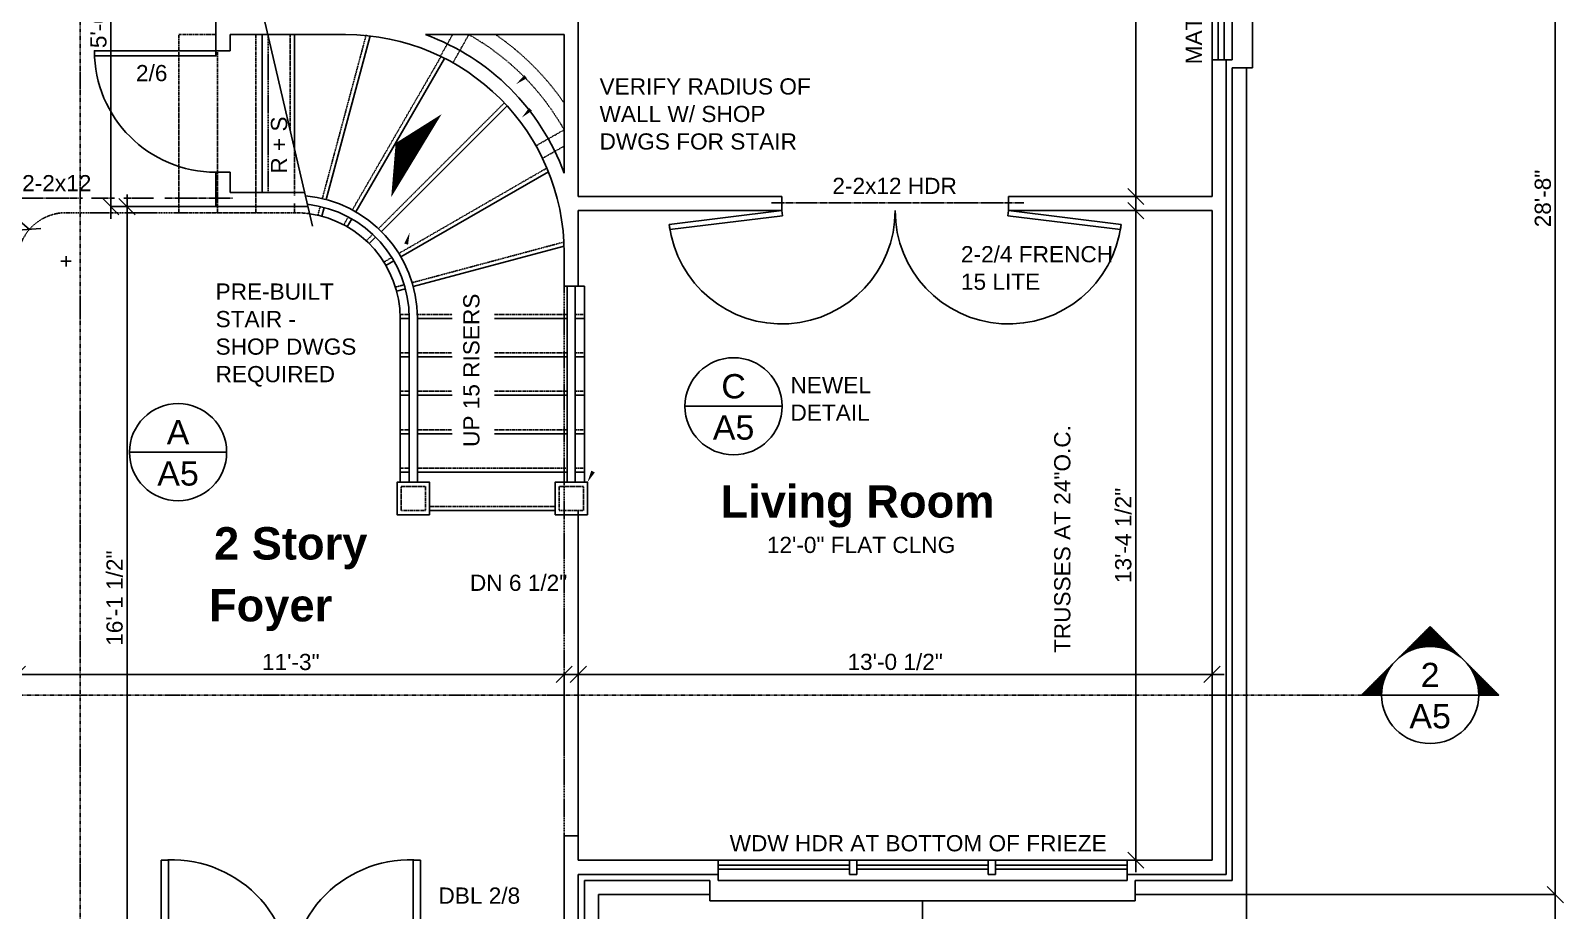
# Model space of a CAD drawing. Header units: inches. Extents: x 8 to 1535, y 73 to 1076.
# Drawn here: x 1156.4 to 1534.9, y 428.7 to 646.1 of the extents above; entities that cross this region are included whole.
import ezdxf
from ezdxf.enums import TextEntityAlignment as Align

# ---------------------------------------------------------------- set-up
doc = ezdxf.new("R2010")
doc.units = ezdxf.units.IN
doc.header["$MEASUREMENT"] = 0
for name, pattern in [('BEAM', [1.2, 0.6, -0.1, 0.15, -0.1, 0.15, -0.1]), ('CABLIN', [0.35, 0.25, -0.1]), ('HDR', [0.36, 0.1, -0.075, 0.11, -0.075]), ('THREEDOT', [1.75, 1, -0.15, 0.05, -0.15, 0.05, -0.15, 0.05, -0.15]), ('TINYDASH', [0.06, 0.03, -0.03])]:
    doc.linetypes.add(name, pattern=pattern)
for name, color, linetype in [('AR BRICK WALL', 2, 'Continuous'), ('AR D CABINET', 3, 'CABLIN'), ('AR DOOR', 2, 'Continuous'), ('AR GLAZING', 2, 'Continuous'), ('AR HEADER', 3, 'HDR'), ('AR S CABINET', 6, 'Continuous'), ('AR STAIR', 3, 'Continuous'), ('AR WALL', 7, 'Continuous'), ('BEAM', 7, 'BEAM'), ('BRIEF NOTE', 4, 'Continuous'), ('DIMENSIONS', 2, 'Continuous'), ('GENERAL NOTE', 4, 'Continuous'), ('MEDIUM', 6, 'Continuous'), ('TITLES', 7, 'Continuous')]:
    doc.layers.add(name, color=color, linetype=linetype)
doc.styles.add('BRMNAMES', font='swisseb.ttf', dxfattribs={"oblique": 15, "height": 10})
doc.styles.add('DIMTXT', font='ARIAL.TTF', dxfattribs={"height": 4})
doc.styles.add('NOTES', font='ARIAL.TTF', dxfattribs={"height": 4})
doc.styles.add('RMNAMES', font='ARIAL.TTF', dxfattribs={"height": 9})
doc.dimstyles.new('Arch', dxfattribs={"dimtxt": 0.1875, "dimasz": 4, "dimexe": 0.179993, "dimexo": 0.0625, "dimgap": 1, "dimtad": 1, "dimtoh": 1, "dimdec": 4, "dimzin": 0, "dimdsep": 46, "dimlunit": 4, "dimtxsty": 'DIMTXT', "dimblk1": 'OBLIQUE', "dimblk2": 'OBLIQUE', "dimsah": 1, "dimcen": 0.089996, "dimdle": 3, "dimadec": 0, "dimazin": 0, "dimtfac": 1, "dimtdec": 4, "dimtofl": 0, "dimtmove": 0, "dimatfit": 3, "dimldrblk": 'OBLIQUE', "dimfxl": 0, "dimfrac": 2, "dimtolj": 1, "dimtzin": 0, "dimarcsym": 0})

# ---------------------------------------------------------------- blocks, each defined once
blk = doc.blocks.new('DETCO 4')
at = {"layer": 'TITLES'}
blk.add_line((12, 0), (-12, 0), dxfattribs=at)
at = {"layer": 'TITLES', "color": 6, "style": 'RMNAMES'}
for tag, p in [('LTR', (0, 1.95)), ('SHT', (0, -8.25))]:
    blk.add_attdef(tag, text='', height=6, dxfattribs=at).set_placement(p, align=Align.CENTER)
blk = doc.blocks.new('_OBLIQUE')
at = {"color": 0, "linetype": 'ByBlock'}
blk.add_line((-0.5, -0.5), (0.5, 0.5), dxfattribs=at)
blk = doc.blocks.new('*D68')
at = {"layer": 'Defpoints', "color": 0}
for p in [(1456.61, 432.61), (1296.61, 368.61), (1456.61, 87.66)]:
    blk.add_point(p, dxfattribs=at)
at = {"layer": 'DIMENSIONS', "color": 0, "lineweight": -2}
for p, q in [((1456.61, 432.55), (1456.61, 87.48)), ((1296.61, 368.55), (1296.61, 87.48)), ((1293.61, 87.66), (1459.61, 87.66))]:
    blk.add_line(p, q, dxfattribs=at)
at = {"layer": 'DIMENSIONS', "color": 0, "lineweight": -2, "xscale": 4, "yscale": 4, "zscale": 4, "rotation": 180}
blk.add_blockref('_OBLIQUE', (1296.61, 87.66), dxfattribs=at)
at = {"layer": 'DIMENSIONS', "color": 0, "lineweight": -2, "xscale": 4, "yscale": 4, "zscale": 4}
blk.add_blockref('_OBLIQUE', (1456.61, 87.66), dxfattribs=at)
at = {"layer": 'DIMENSIONS', "color": 0, "insert": (1376.61, 90.7), "char_height": 4, "attachment_point": 5, "style": 'DIMTXT'}
blk.add_mtext('\\A1;13\'-4"', dxfattribs=at)
blk = doc.blocks.new('*D72')
at = {"layer": 'Defpoints', "color": 0}
for p in [(1456.61, 432.61), (1532.87, 432.61), (1296.61, 368.61)]:
    blk.add_point(p, dxfattribs=at)
at = {"layer": 'DIMENSIONS', "color": 0, "lineweight": -2}
for p, q in [((1532.87, 365.61), (1532.87, 435.61)), ((1456.68, 432.61), (1533.05, 432.61)), ((1296.68, 368.61), (1533.05, 368.61))]:
    blk.add_line(p, q, dxfattribs=at)
at = {"layer": 'DIMENSIONS', "color": 0, "lineweight": -2, "xscale": 4, "yscale": 4, "zscale": 4}
for p, rotation in [((1532.87, 432.61), 90), ((1532.87, 368.61), 270)]:
    blk.add_blockref('_OBLIQUE', p, dxfattribs=dict(at, rotation=rotation))
at = {"layer": 'DIMENSIONS', "color": 0, "insert": (1529.83, 400.61), "char_height": 4, "attachment_point": 5, "rotation": 90, "style": 'DIMTXT'}
blk.add_mtext('\\A1;5\'-4"', dxfattribs=at)
blk = doc.blocks.new('*D74')
at = {"layer": 'Defpoints', "color": 0}
for p in [(1288.11, 487.02), (1153.11, 467.11), (1288.11, 467.11)]:
    blk.add_point(p, dxfattribs=at)
at = {"layer": 'DIMENSIONS', "color": 0, "lineweight": -2}
for p, q in [((1150.11, 487.02), (1291.11, 487.02)), ((1153.11, 467.17), (1153.11, 487.2)), ((1288.11, 467.17), (1288.11, 487.2))]:
    blk.add_line(p, q, dxfattribs=at)
at = {"layer": 'DIMENSIONS', "color": 0, "lineweight": -2, "xscale": 4, "yscale": 4, "zscale": 4, "rotation": 180}
blk.add_blockref('_OBLIQUE', (1153.11, 487.02), dxfattribs=at)
at = {"layer": 'DIMENSIONS', "color": 0, "lineweight": -2, "xscale": 4, "yscale": 4, "zscale": 4}
blk.add_blockref('_OBLIQUE', (1288.11, 487.02), dxfattribs=at)
at = {"layer": 'DIMENSIONS', "color": 0, "insert": (1220.61, 490.06), "char_height": 4, "attachment_point": 5, "style": 'DIMTXT'}
blk.add_mtext('\\A1;11\'-3"', dxfattribs=at)
blk = doc.blocks.new('*D75')
at = {"layer": 'Defpoints', "color": 0}
for p in [(1291.61, 487.02), (1288.11, 467.11), (1291.61, 447.11)]:
    blk.add_point(p, dxfattribs=at)
at = {"layer": 'DIMENSIONS', "color": 0, "lineweight": -2}
for p, q in [((1285.11, 487.02), (1294.61, 487.02)), ((1288.11, 467.17), (1288.11, 487.2)), ((1291.61, 447.17), (1291.61, 487.2))]:
    blk.add_line(p, q, dxfattribs=at)
at = {"layer": 'DIMENSIONS', "color": 0, "lineweight": -2, "xscale": 4, "yscale": 4, "zscale": 4, "rotation": 180}
blk.add_blockref('_OBLIQUE', (1288.11, 487.02), dxfattribs=at)
at = {"layer": 'DIMENSIONS', "color": 0, "lineweight": -2, "xscale": 4, "yscale": 4, "zscale": 4}
blk.add_blockref('_OBLIQUE', (1291.61, 487.02), dxfattribs=at)
blk = doc.blocks.new('*D76')
at = {"layer": 'Defpoints', "color": 0}
for p in [(1448.11, 487.02), (1291.61, 447.11), (1448.11, 447.11)]:
    blk.add_point(p, dxfattribs=at)
at = {"layer": 'DIMENSIONS', "color": 0, "lineweight": -2}
for p, q in [((1288.61, 487.02), (1451.11, 487.02)), ((1291.61, 447.17), (1291.61, 487.2)), ((1448.11, 447.17), (1448.11, 487.2))]:
    blk.add_line(p, q, dxfattribs=at)
at = {"layer": 'DIMENSIONS', "color": 0, "lineweight": -2, "xscale": 4, "yscale": 4, "zscale": 4, "rotation": 180}
blk.add_blockref('_OBLIQUE', (1291.61, 487.02), dxfattribs=at)
at = {"layer": 'DIMENSIONS', "color": 0, "lineweight": -2, "xscale": 4, "yscale": 4, "zscale": 4}
blk.add_blockref('_OBLIQUE', (1448.11, 487.02), dxfattribs=at)
at = {"layer": 'DIMENSIONS', "color": 0, "insert": (1369.86, 490.09), "char_height": 4, "attachment_point": 5, "style": 'DIMTXT'}
blk.add_mtext('\\A1;13\'-0 1/2"', dxfattribs=at)
blk = doc.blocks.new('*X19')
at = {"color": 0}
for p, q in [((221.97, 79.6), (223.84, 79.6)), ((222.17, 79.8), (223.84, 79.8)), ((222.37, 80), (223.84, 80)), ((222.57, 80.2), (223.84, 80.2)), ((222.77, 80.4), (223.84, 80.4)), ((222.97, 80.6), (223.84, 80.6)), ((223.17, 80.8), (223.84, 80.8)), ((223.37, 81), (223.84, 81)), ((223.57, 81.2), (223.84, 81.2)), ((223.77, 81.4), (223.84, 81.4)), ((218.17, 75.8), (219.81, 75.8)), ((218.37, 76), (220.42, 76)), ((218.57, 76.2), (221.18, 76.2)), ((218.77, 76.4), (222.3, 76.4)), ((218.97, 76.6), (223.84, 76.6)), ((219.17, 76.8), (223.84, 76.8)), ((219.37, 77), (223.84, 77)), ((219.57, 77.2), (223.84, 77.2)), ((219.77, 77.4), (223.84, 77.4)), ((219.97, 77.6), (223.84, 77.6)), ((220.17, 77.8), (223.84, 77.8)), ((220.37, 78), (223.84, 78)), ((220.57, 78.2), (223.84, 78.2)), ((220.77, 78.4), (223.84, 78.4)), ((220.97, 78.6), (223.84, 78.6)), ((221.17, 78.8), (223.84, 78.8)), ((221.37, 79), (223.84, 79)), ((221.57, 79.2), (223.84, 79.2)), ((221.77, 79.4), (223.84, 79.4)), ((214.37, 72), (214.48, 72)), ((214.57, 72.2), (214.64, 72.2)), ((214.77, 72.4), (214.81, 72.4)), ((214.97, 72.6), (214.99, 72.6)), ((215.17, 72.8), (215.18, 72.8)), ((215.57, 73.2), (215.58, 73.2)), ((215.77, 73.4), (215.79, 73.4)), ((215.97, 73.6), (216.02, 73.6)), ((216.17, 73.8), (216.26, 73.8)), ((216.37, 74), (216.51, 74)), ((216.57, 74.2), (216.78, 74.2)), ((216.77, 74.4), (217.06, 74.4)), ((216.97, 74.6), (217.36, 74.6)), ((217.17, 74.8), (217.69, 74.8)), ((217.37, 75), (218.04, 75)), ((217.57, 75.2), (218.41, 75.2)), ((217.77, 75.4), (218.83, 75.4)), ((217.97, 75.6), (219.29, 75.6)), ((210.57, 68.2), (212.43, 68.2)), ((210.77, 68.4), (212.49, 68.4)), ((210.97, 68.6), (212.57, 68.6)), ((211.17, 68.8), (212.64, 68.8)), ((211.37, 69), (212.72, 69)), ((211.57, 69.2), (212.8, 69.2)), ((211.77, 69.4), (212.89, 69.4)), ((211.97, 69.6), (212.98, 69.6)), ((212.17, 69.8), (213.08, 69.8)), ((212.37, 70), (213.18, 70)), ((212.57, 70.2), (213.28, 70.2)), ((212.77, 70.4), (213.39, 70.4)), ((212.97, 70.6), (213.51, 70.6)), ((213.17, 70.8), (213.63, 70.8)), ((213.37, 71), (213.76, 71)), ((213.57, 71.2), (213.89, 71.2)), ((213.77, 71.4), (214.03, 71.4)), ((213.97, 71.6), (214.17, 71.6)), ((214.17, 71.8), (214.32, 71.8)), ((206.97, 64.6), (211.84, 64.6)), ((206.97, 64.4), (211.84, 64.4)), ((207.17, 64.8), (211.85, 64.8)), ((207.37, 65), (211.85, 65)), ((207.57, 65.2), (211.86, 65.2)), ((207.77, 65.4), (211.88, 65.4)), ((207.97, 65.6), (211.89, 65.6)), ((208.17, 65.8), (211.91, 65.8)), ((208.37, 66), (211.94, 66)), ((208.57, 66.2), (211.96, 66.2)), ((208.77, 66.4), (211.99, 66.4)), ((208.97, 66.6), (212.03, 66.6)), ((209.17, 66.8), (212.07, 66.8)), ((209.37, 67), (212.11, 67)), ((209.57, 67.2), (212.15, 67.2)), ((209.77, 67.4), (212.2, 67.4)), ((209.97, 67.6), (212.25, 67.6)), ((210.17, 67.8), (212.31, 67.8)), ((210.37, 68), (212.36, 68)), ((207.17, 64.2), (211.85, 64.2)), ((207.37, 64), (211.85, 64)), ((207.57, 63.8), (211.86, 63.8)), ((207.77, 63.6), (211.88, 63.6)), ((207.97, 63.4), (211.89, 63.4)), ((208.17, 63.2), (211.91, 63.2)), ((208.37, 63), (211.94, 63)), ((208.57, 62.8), (211.96, 62.8)), ((208.77, 62.6), (211.99, 62.6)), ((208.97, 62.4), (212.03, 62.4)), ((209.17, 62.2), (212.07, 62.2)), ((209.37, 62), (212.11, 62)), ((209.57, 61.8), (212.15, 61.8)), ((209.77, 61.6), (212.2, 61.6)), ((209.97, 61.4), (212.25, 61.4)), ((210.17, 61.2), (212.31, 61.2)), ((210.37, 61), (212.36, 61)), ((210.57, 60.8), (212.43, 60.8)), ((210.77, 60.6), (212.49, 60.6)), ((210.97, 60.4), (212.56, 60.4)), ((211.17, 60.2), (212.64, 60.2)), ((211.37, 60), (212.72, 60)), ((211.57, 59.8), (212.8, 59.8)), ((211.77, 59.6), (212.89, 59.6)), ((211.97, 59.4), (212.98, 59.4)), ((212.17, 59.2), (213.08, 59.2)), ((212.37, 59), (213.18, 59)), ((212.57, 58.8), (213.28, 58.8)), ((212.77, 58.6), (213.39, 58.6)), ((212.97, 58.4), (213.51, 58.4)), ((213.17, 58.2), (213.63, 58.2)), ((213.37, 58), (213.76, 58)), ((213.57, 57.8), (213.89, 57.8)), ((213.77, 57.6), (214.02, 57.6)), ((213.97, 57.4), (214.17, 57.4)), ((214.17, 57.2), (214.32, 57.2)), ((214.37, 57), (214.47, 57)), ((214.57, 56.8), (214.64, 56.8)), ((214.77, 56.6), (214.81, 56.6)), ((214.97, 56.4), (214.99, 56.4)), ((215.17, 56.2), (215.18, 56.2)), ((215.57, 55.8), (215.58, 55.8)), ((215.77, 55.6), (215.79, 55.6)), ((215.97, 55.4), (216.02, 55.4)), ((216.17, 55.2), (216.26, 55.2)), ((216.37, 55), (216.51, 55)), ((216.57, 54.8), (216.78, 54.8)), ((216.77, 54.6), (217.06, 54.6)), ((216.97, 54.4), (217.36, 54.4)), ((217.17, 54.2), (217.68, 54.2)), ((217.37, 54), (218.03, 54)), ((217.57, 53.8), (218.41, 53.8)), ((217.77, 53.6), (218.82, 53.6)), ((217.97, 53.4), (219.28, 53.4)), ((218.17, 53.2), (219.8, 53.2)), ((218.37, 53), (220.41, 53)), ((218.57, 52.8), (221.17, 52.8)), ((218.77, 52.6), (222.29, 52.6)), ((218.97, 52.4), (223.84, 52.4)), ((219.17, 52.2), (223.84, 52.2)), ((219.37, 52), (223.84, 52)), ((219.57, 51.8), (223.84, 51.8)), ((219.77, 51.6), (223.84, 51.6)), ((219.97, 51.4), (223.84, 51.4)), ((220.17, 51.2), (223.84, 51.2)), ((220.37, 51), (223.84, 51)), ((220.57, 50.8), (223.84, 50.8)), ((220.77, 50.6), (223.84, 50.6)), ((220.97, 50.4), (223.84, 50.4)), ((221.17, 50.2), (223.84, 50.2)), ((221.37, 50), (223.84, 50)), ((221.57, 49.8), (223.84, 49.8)), ((221.77, 49.6), (223.84, 49.6)), ((221.97, 49.4), (223.84, 49.4)), ((222.17, 49.2), (223.84, 49.2)), ((222.37, 49), (223.84, 49)), ((222.57, 48.8), (223.84, 48.8)), ((222.77, 48.6), (223.84, 48.6)), ((222.97, 48.4), (223.84, 48.4)), ((223.17, 48.2), (223.84, 48.2)), ((223.37, 48), (223.84, 48)), ((223.57, 47.8), (223.84, 47.8)), ((223.77, 47.6), (223.84, 47.6))]:
    blk.add_line(p, q, dxfattribs=at)
blk = doc.blocks.new('DETCO 2')
at = {"layer": 'GENERAL NOTE', "color": 7}
for p, q in [((-12, 16.97), (-28.97, 0)), ((-12, 16.97), (4.97, 0)), ((-24, 0), (-28.97, 0)), ((0, 0), (4.97, 0))]:
    blk.add_line(p, q, dxfattribs=at)
blk.add_circle((-12, 0), 12, dxfattribs=at)
at = {"layer": 'GENERAL NOTE', "color": 3, "rotation": 270}
blk.add_blockref('*X19', (-76.5, 223.84), dxfattribs=at)
blk = doc.blocks.new('*D83')
at = {"layer": 'Defpoints', "color": 0}
for p in [(1296.61, 432.61), (1376.61, 431.11), (1376.61, 400.34)]:
    blk.add_point(p, dxfattribs=at)
at = {"layer": 'DIMENSIONS', "color": 0, "lineweight": -2}
for p, q in [((1296.61, 432.55), (1296.61, 400.16)), ((1376.61, 431.05), (1376.61, 400.16)), ((1293.61, 400.34), (1379.61, 400.34))]:
    blk.add_line(p, q, dxfattribs=at)
at = {"layer": 'DIMENSIONS', "color": 0, "lineweight": -2, "xscale": 4, "yscale": 4, "zscale": 4, "rotation": 180}
blk.add_blockref('_OBLIQUE', (1296.61, 400.34), dxfattribs=at)
at = {"layer": 'DIMENSIONS', "color": 0, "lineweight": -2, "xscale": 4, "yscale": 4, "zscale": 4}
blk.add_blockref('_OBLIQUE', (1376.61, 400.34), dxfattribs=at)
at = {"layer": 'DIMENSIONS', "color": 0, "insert": (1336.61, 403.39), "char_height": 4, "attachment_point": 5, "style": 'DIMTXT'}
blk.add_mtext('\\A1;6\'-8"', dxfattribs=at)
blk = doc.blocks.new('*D87')
at = {"layer": 'Defpoints', "color": 0}
for p in [(1456.61, 432.61), (720.61, 176.61), (1456.61, 75.28)]:
    blk.add_point(p, dxfattribs=at)
at = {"layer": 'DIMENSIONS', "color": 0, "lineweight": -2}
for p, q in [((1456.61, 432.55), (1456.61, 75.1)), ((720.61, 176.55), (720.61, 75.1)), ((717.61, 75.28), (1459.61, 75.28))]:
    blk.add_line(p, q, dxfattribs=at)
at = {"layer": 'DIMENSIONS', "color": 0, "lineweight": -2, "xscale": 4, "yscale": 4, "zscale": 4, "rotation": 180}
blk.add_blockref('_OBLIQUE', (720.61, 75.28), dxfattribs=at)
at = {"layer": 'DIMENSIONS', "color": 0, "lineweight": -2, "xscale": 4, "yscale": 4, "zscale": 4}
blk.add_blockref('_OBLIQUE', (1456.61, 75.28), dxfattribs=at)
at = {"layer": 'DIMENSIONS', "color": 0, "insert": (1088.61, 78.32), "char_height": 4, "attachment_point": 5, "style": 'DIMTXT'}
blk.add_mtext('\\A1;61\'-4"', dxfattribs=at)
blk = doc.blocks.new('WIND0W 02')
for p, q in [((-1, 5), (1, 5)), ((-1, 0), (-1, 5)), ((1, 0), (1, 5)), ((-0.013, 3.75), (0.013, 3.75)), ((-0.013, 3.75), (-0.013, 0.75)), ((0.013, 3.75), (0.013, 0.75)), ((-1, 3), (-0.013, 3)), ((0.013, 3), (1, 3)), ((-1, 1.5), (-0.013, 1.5)), ((0.013, 1.5), (1, 1.5)), ((-0.013, 0.75), (0.013, 0.75)), ((-1, 0), (1, 0))]:
    blk.add_line(p, q)
blk = doc.blocks.new('*D126')
at = {"layer": 'Defpoints', "color": 0}
for p in [(1456.61, 776.61), (1532.87, 776.61), (1456.61, 432.61)]:
    blk.add_point(p, dxfattribs=at)
at = {"layer": 'DIMENSIONS', "color": 0, "lineweight": -2}
for p, q in [((1456.68, 776.61), (1533.05, 776.61)), ((1532.87, 429.61), (1532.87, 779.61)), ((1456.68, 432.61), (1533.05, 432.61))]:
    blk.add_line(p, q, dxfattribs=at)
at = {"layer": 'DIMENSIONS', "color": 0, "lineweight": -2, "xscale": 4, "yscale": 4, "zscale": 4}
for p, rotation in [((1532.87, 776.61), 90), ((1532.87, 432.61), 270)]:
    blk.add_blockref('_OBLIQUE', p, dxfattribs=dict(at, rotation=rotation))
at = {"layer": 'DIMENSIONS', "color": 0, "insert": (1529.82, 604.61), "char_height": 4, "attachment_point": 5, "rotation": 90, "style": 'DIMTXT'}
blk.add_mtext('\\A1;28\'-8"', dxfattribs=at)
blk = doc.blocks.new('*D131')
at = {"layer": 'Defpoints', "color": 0}
for p in [(1429.28, 601.61), (1434.27, 601.61), (1427.94, 441.11)]:
    blk.add_point(p, dxfattribs=at)
at = {"layer": 'DIMENSIONS', "color": 0, "lineweight": -2}
for p, q in [((1429.28, 438.11), (1429.28, 604.61)), ((1434.21, 601.61), (1429.1, 601.61)), ((1428, 441.11), (1429.46, 441.11))]:
    blk.add_line(p, q, dxfattribs=at)
at = {"layer": 'DIMENSIONS', "color": 0, "lineweight": -2, "xscale": 4, "yscale": 4, "zscale": 4}
for p, rotation in [((1429.28, 601.61), 90), ((1429.28, 441.11), 270)]:
    blk.add_blockref('_OBLIQUE', p, dxfattribs=dict(at, rotation=rotation))
at = {"layer": 'DIMENSIONS', "color": 0, "insert": (1426.21, 521.36), "char_height": 4, "attachment_point": 5, "rotation": 90, "style": 'DIMTXT'}
blk.add_mtext('\\A1;13\'-4 1/2"', dxfattribs=at)
blk = doc.blocks.new('*D132')
at = {"layer": 'Defpoints', "color": 0}
for p in [(1429.28, 605.11), (1434.27, 605.11), (1434.27, 601.61)]:
    blk.add_point(p, dxfattribs=at)
at = {"layer": 'DIMENSIONS', "color": 0, "lineweight": -2}
for p, q in [((1429.28, 598.61), (1429.28, 608.11)), ((1434.21, 605.11), (1429.1, 605.11)), ((1434.21, 601.61), (1429.1, 601.61))]:
    blk.add_line(p, q, dxfattribs=at)
at = {"layer": 'DIMENSIONS', "color": 0, "lineweight": -2, "xscale": 4, "yscale": 4, "zscale": 4}
for p, rotation in [((1429.28, 605.11), 90), ((1429.28, 601.61), 270)]:
    blk.add_blockref('_OBLIQUE', p, dxfattribs=dict(at, rotation=rotation))
blk = doc.blocks.new('*D133')
at = {"layer": 'Defpoints', "color": 0}
for p in [(1429.28, 768.11), (1434.27, 768.11), (1434.27, 605.11)]:
    blk.add_point(p, dxfattribs=at)
at = {"layer": 'DIMENSIONS', "color": 0, "lineweight": -2}
for p, q in [((1429.28, 602.11), (1429.28, 771.11)), ((1434.21, 768.11), (1429.1, 768.11)), ((1434.21, 605.11), (1429.1, 605.11))]:
    blk.add_line(p, q, dxfattribs=at)
at = {"layer": 'DIMENSIONS', "color": 0, "lineweight": -2, "xscale": 4, "yscale": 4, "zscale": 4}
for p, rotation in [((1429.28, 768.11), 90), ((1429.28, 605.11), 270)]:
    blk.add_blockref('_OBLIQUE', p, dxfattribs=dict(at, rotation=rotation))
at = {"layer": 'DIMENSIONS', "color": 0, "insert": (1426.23, 686.61), "char_height": 4, "attachment_point": 5, "rotation": 90, "style": 'DIMTXT'}
blk.add_mtext('\\A1;13\'-7"', dxfattribs=at)
blk = doc.blocks.new('*D138')
at = {"layer": 'Defpoints', "color": 0}
for p in [(1180.18, 602.61), (1202.11, 602.61), (1168.59, 409.11)]:
    blk.add_point(p, dxfattribs=at)
at = {"layer": 'DIMENSIONS', "color": 0, "lineweight": -2}
for p, q in [((1180.18, 406.11), (1180.18, 605.61)), ((1202.05, 602.61), (1180, 602.61)), ((1168.65, 409.11), (1180.36, 409.11))]:
    blk.add_line(p, q, dxfattribs=at)
at = {"layer": 'DIMENSIONS', "color": 0, "lineweight": -2, "xscale": 4, "yscale": 4, "zscale": 4}
for p, rotation in [((1180.18, 602.61), 90), ((1180.18, 409.11), 270)]:
    blk.add_blockref('_OBLIQUE', p, dxfattribs=dict(at, rotation=rotation))
at = {"layer": 'DIMENSIONS', "color": 0, "insert": (1177.11, 505.86), "char_height": 4, "attachment_point": 5, "rotation": 90, "style": 'DIMTXT'}
blk.add_mtext('\\A1;16\'-1 1/2"', dxfattribs=at)
blk = doc.blocks.new('DETCO 3')
at = {"layer": 'GENERAL NOTE', "color": 7}
blk.add_circle((-12, 0), 12, dxfattribs=at)
blk = doc.blocks.new('*D141')
at = {"layer": 'Defpoints', "color": 0}
for p in [(1156.05, 596.97), (1165.11, 589.11)]:
    blk.add_point(p, dxfattribs=at)
at = {"layer": 'DIMENSIONS', "color": 0, "lineweight": -2}
for p, q in [((1140.54, 602.22), (1150.01, 602.22)), ((1150.01, 602.22), (1156.05, 596.97)), ((1165.02, 589.11), (1165.2, 589.11)), ((1165.11, 589.02), (1165.11, 589.2))]:
    blk.add_line(p, q, dxfattribs=at)
at = {"layer": 'DIMENSIONS', "color": 0, "lineweight": -2, "xscale": 4, "yscale": 4, "zscale": 4, "rotation": 319.0519543284611}
blk.add_blockref('_OBLIQUE', (1156.05, 596.97), dxfattribs=at)
at = {"layer": 'DIMENSIONS', "color": 0, "insert": (1144.77, 605.22), "char_height": 4, "attachment_point": 5, "style": 'DIMTXT'}
blk.add_mtext("\\A1;R1'", dxfattribs=at)
blk = doc.blocks.new('*D158')
at = {"layer": 'Defpoints', "color": 0}
for p in [(1202.11, 728.03), (1153.11, 667.11), (1202.11, 645.11)]:
    blk.add_point(p, dxfattribs=at)
at = {"layer": 'DIMENSIONS', "color": 0, "lineweight": -2}
for p, q in [((1150.11, 728.03), (1205.11, 728.03)), ((1153.11, 667.17), (1153.11, 728.21)), ((1202.11, 645.17), (1202.11, 728.21))]:
    blk.add_line(p, q, dxfattribs=at)
at = {"layer": 'DIMENSIONS', "color": 0, "lineweight": -2, "xscale": 4, "yscale": 4, "zscale": 4, "rotation": 180}
blk.add_blockref('_OBLIQUE', (1153.11, 728.03), dxfattribs=at)
at = {"layer": 'DIMENSIONS', "color": 0, "lineweight": -2, "xscale": 4, "yscale": 4, "zscale": 4}
blk.add_blockref('_OBLIQUE', (1202.11, 728.03), dxfattribs=at)
at = {"layer": 'DIMENSIONS', "color": 0, "insert": (1189.4, 731.04), "char_height": 4, "attachment_point": 5, "style": 'DIMTXT'}
blk.add_mtext('\\A1;4\'-1"', dxfattribs=at)
blk = doc.blocks.new('*D165')
at = {"layer": 'Defpoints', "color": 0}
for p in [(1176.18, 663.11), (1197.11, 663.11), (1202.11, 602.61)]:
    blk.add_point(p, dxfattribs=at)
at = {"layer": 'DIMENSIONS', "color": 0, "lineweight": -2}
for p, q in [((1197.05, 663.11), (1176, 663.11)), ((1176.18, 599.61), (1176.18, 666.11)), ((1202.05, 602.61), (1176, 602.61))]:
    blk.add_line(p, q, dxfattribs=at)
at = {"layer": 'DIMENSIONS', "color": 0, "lineweight": -2, "xscale": 4, "yscale": 4, "zscale": 4}
for p, rotation in [((1176.18, 663.11), 90), ((1176.18, 602.61), 270)]:
    blk.add_blockref('_OBLIQUE', p, dxfattribs=dict(at, rotation=rotation))
at = {"layer": 'DIMENSIONS', "color": 0, "insert": (1173.11, 651.99), "char_height": 4, "attachment_point": 5, "rotation": 90, "style": 'DIMTXT'}
blk.add_mtext('\\A1;5\'-0 1/2"', dxfattribs=at)

msp = doc.modelspace()

# ---------------------------------------------------------------- linework, layer by layer
at = {"layer": 'AR BRICK WALL'}
for p, q in [((1453.11381, 636.86113), (1456.61381, 636.86113)), ((1453.11381, 436.10809), (1453.11381, 636.86113)), ((1456.61381, 432.60809), (1456.61381, 636.86113)), ((1293.11381, 372.10809), (1293.11381, 436.10809)), ((1293.11381, 436.10809), (1324.11381, 436.10809)), ((1324.11381, 436.10809), (1324.11381, 432.60809)), ((1429.11381, 436.10809), (1453.11381, 436.10809)), ((1429.11381, 436.10809), (1429.11381, 432.60809)), ((1296.61381, 368.60809), (1296.61381, 432.60809)), ((1296.61381, 432.60809), (1324.11381, 432.60809)), ((1429.11381, 432.60809), (1456.61381, 432.60809))]:
    msp.add_line(p, q, dxfattribs=at)
at = {"layer": 'AR D CABINET', "linetype": 'HDR'}
msp.add_line((1215.01564, 645.10809), (1215.01564, 606.10809), dxfattribs=at)
at = {"layer": 'AR DOOR'}
for points in [[(1172.11381, 641.10809), (1172.11381, 639.85809), (1202.11381, 639.85809), (1202.11381, 641.10809), (1172.11381, 641.10809, 0.414213562), (1202.11381, 611.10809, 0.414213562)], [(1314.075, 598.1756), (1314.22824, 596.93503), (1342.01705, 600.36751), (1341.86381, 601.60809), (1314.075, 598.1756, 0.940364493), (1369.86381, 601.60809, 0.940364493)], [(1425.65262, 598.1756), (1425.49938, 596.93503), (1397.71057, 600.36751), (1397.86381, 601.60809), (1425.65262, 598.1756, -0.940364493), (1369.86381, 601.60809, -0.940364493)], [(1220.61381, 409.10809, 0.465990258), (1188.61381, 441.10809), (1190.36381, 441.10808), (1190.36381, 409.10808), (1188.61381, 409.10809), (1188.61381, 441.10809)], [(1220.61381, 409.10809, -0.465990258), (1252.61381, 441.10809), (1250.86381, 441.10808), (1250.86381, 409.10808), (1252.61381, 409.10809), (1252.61381, 441.10809)]]:
    msp.add_lwpolyline(points, format="xyb", dxfattribs=at)
at = {"layer": 'AR GLAZING'}
for p, q in [((1458.11381, 700.36113), (1458.11381, 636.86113)), ((1458.11381, 636.86113), (1456.61381, 636.86113)), ((1358.61381, 441.10809), (1326.11381, 441.10809)), ((1358.61381, 439.85809), (1326.11381, 439.85809)), ((1392.86381, 441.10809), (1360.36381, 441.10809)), ((1392.86381, 439.85809), (1360.36381, 439.85809)), ((1427.11381, 441.10809), (1394.61381, 441.10809)), ((1427.11381, 439.85809), (1394.61381, 439.85809)), ((1358.61381, 438.85809), (1326.11381, 438.85809)), ((1326.11381, 436.10809), (1326.11381, 437.60809)), ((1427.11381, 436.10809), (1326.11381, 436.10809)), ((1392.86381, 438.85809), (1360.36381, 438.85809)), ((1427.11381, 438.85809), (1394.61381, 438.85809)), ((1427.11381, 437.60809), (1427.11381, 436.10809)), ((1324.11381, 432.60809), (1324.11381, 431.10809)), ((1429.11381, 431.10809), (1429.11381, 432.60809)), ((1324.11381, 431.10809), (1429.11381, 431.10809))]:
    msp.add_line(p, q, dxfattribs=at)
at = {"layer": 'AR HEADER'}
for p, q in [((1165.11381, 601.10809), (1194.98881, 601.10809)), ((1288.11381, 447.10809), (1288.11381, 582.98309))]:
    msp.add_line(p, q, dxfattribs=at)
msp.add_arc((1165.11381, 589.10809), 12, 90, 180, dxfattribs=at)
at = {"layer": 'AR S CABINET'}
msp.add_line((1213.51564, 645.10809), (1213.51564, 606.10809), dxfattribs=at)
at = {"layer": 'AR STAIR'}
for p, q in [((1225.97792, 597.75726), (1213.41051, 651.80188)), ((1221.48881, 617.06213), (1221.48881, 645.10809)), ((1229.35043, 604.32308), (1240.18695, 644.76549)), ((1236.67631, 601.28861), (1258.5892, 639.24285)), ((1242.96717, 596.46145), (1274.00745, 627.50173)), ((1247.79433, 590.17059), (1284.23333, 611.20866)), ((1228.25045, 600.2179), (1228.8328, 602.39123)), ((1234.55131, 597.608), (1235.67631, 599.55656)), ((1239.96197, 593.45625), (1241.55296, 595.04724)), ((1250.8288, 582.84471), (1288.08641, 592.82786)), ((1244.11372, 588.04559), (1246.06228, 589.17059)), ((1288.86381, 582.98309), (1288.86381, 534.48309)), ((1290.86381, 582.98309), (1290.86381, 534.48309)), ((1291.61381, 582.98309), (1293.11381, 582.98309)), ((1293.11381, 534.48309), (1293.11381, 582.98309)), ((1246.72362, 581.74473), (1248.89695, 582.32708)), ((1247.61381, 534.48309), (1247.61381, 574.98309)), ((1247.61381, 574.98309), (1249.86381, 574.98309)), ((1249.86381, 574.98309), (1249.86381, 534.48309)), ((1251.86381, 574.98309), (1251.86381, 534.48309)), ((1251.86381, 574.98309), (1260.4627, 574.98309)), ((1270.95182, 574.98309), (1288.86381, 574.98309)), ((1290.86381, 574.98309), (1293.11381, 574.98309)), ((1247.61381, 565.48309), (1249.86381, 565.48309)), ((1251.86381, 565.48309), (1260.4627, 565.48309)), ((1270.95182, 565.48309), (1288.86381, 565.48309)), ((1290.86381, 565.48309), (1293.11381, 565.48309)), ((1247.61381, 555.98309), (1249.86381, 555.98309)), ((1251.86381, 555.98309), (1260.4627, 555.98309)), ((1270.95182, 555.98309), (1288.86381, 555.98309)), ((1290.86381, 555.98309), (1293.11381, 555.98309)), ((1247.61381, 546.48309), (1249.86381, 546.48309)), ((1251.86381, 546.48309), (1260.4627, 546.48309)), ((1270.95182, 546.48309), (1288.86381, 546.48309)), ((1290.86381, 546.48309), (1293.11381, 546.48309)), ((1247.61381, 536.98309), (1249.86381, 536.98309)), ((1251.86381, 536.98309), (1288.86381, 536.98309)), ((1290.86381, 536.98309), (1293.11381, 536.98309)), ((1254.86381, 527.48309), (1285.86381, 527.48309))]:
    msp.add_line(p, q, dxfattribs=at)
at = {"layer": 'AR STAIR', "linetype": 'TINYDASH'}
for p, q in [((1192.98881, 645.10809), (1202.11381, 645.10809)), ((1192.98881, 601.10809), (1192.98881, 645.10809)), ((1211.98881, 601.10809), (1211.98881, 645.10809)), ((1220.48881, 621.36251), (1220.48881, 645.10809)), ((1228.38025, 604.566), (1239.22102, 645.02431)), ((1202.48881, 601.10809), (1202.48881, 641.10809)), ((1235.80205, 601.77435), (1257.72317, 639.74285)), ((1242.24843, 597.15692), (1273.30034, 628.20884)), ((1221.48881, 605.35809), (1221.48881, 617.06213)), ((1247.28007, 591.02838), (1283.73333, 612.07468)), ((1221.48881, 601.10809), (1221.48881, 603.35809)), ((1227.28453, 600.47672), (1227.86231, 602.63302)), ((1194.98881, 601.10809), (1221.48881, 601.10809)), ((1233.68528, 598.108), (1234.80147, 600.04129)), ((1239.25486, 594.16336), (1240.83339, 595.74188)), ((1250.55408, 583.80638), (1287.82759, 593.79379)), ((1243.61372, 588.91161), (1245.54701, 590.0278)), ((1246.4648, 582.71066), (1248.62111, 583.28844)), ((1247.61381, 575.98309), (1249.84618, 575.98309)), ((1251.84734, 575.98309), (1260.4627, 575.98309)), ((1270.95182, 575.98309), (1288.86381, 575.98309)), ((1290.86381, 575.98309), (1293.11381, 575.98309)), ((1247.61381, 566.48309), (1249.86381, 566.48309)), ((1251.86381, 566.48309), (1260.4627, 566.48309)), ((1270.95182, 566.48309), (1288.86381, 566.48309)), ((1290.86381, 566.48309), (1293.11381, 566.48309)), ((1247.61381, 556.98309), (1249.86381, 556.98309)), ((1251.86381, 556.98309), (1260.4627, 556.98309)), ((1270.95182, 556.98309), (1288.86381, 556.98309)), ((1290.86381, 556.98309), (1293.11381, 556.98309)), ((1247.61381, 547.48309), (1249.86381, 547.48309)), ((1251.86381, 547.48309), (1260.4627, 547.48309)), ((1270.95182, 547.48309), (1288.86381, 547.48309)), ((1290.86381, 547.48309), (1293.11381, 547.48309)), ((1247.61381, 537.98309), (1249.86381, 537.98309)), ((1251.86381, 537.98309), (1288.86381, 537.98309)), ((1290.86381, 537.98309), (1293.11381, 537.98309)), ((1254.86381, 528.48309), (1285.86381, 528.48309))]:
    msp.add_line(p, q, dxfattribs=at)
at = {"layer": 'AR STAIR'}
for points in [[(1254.86381, 526.48309), (1246.86381, 526.48309), (1246.86381, 534.48309), (1254.86381, 534.48309)], [(1285.86381, 526.48309), (1293.86381, 526.48309), (1293.86381, 534.48309), (1285.86381, 534.48309)]]:
    msp.add_lwpolyline(points, close=True, dxfattribs=at)
at = {"layer": 'AR STAIR', "linetype": 'TINYDASH'}
for points in [[(1253.86381, 527.48309), (1247.86381, 527.48309), (1247.86381, 533.48309), (1253.86381, 533.48309)], [(1286.86381, 527.48309), (1292.86381, 527.48309), (1292.86381, 533.48309), (1286.86381, 533.48309)]]:
    msp.add_lwpolyline(points, close=True, dxfattribs=at)
at = {"layer": 'AR STAIR'}
for radius, end in [(30.375, 84.804381), (28.375, 83.4645502), (26.125, 81.6948587)]:
    msp.add_arc((1221.48881, 574.98309), radius, 0, end, dxfattribs=at)
at = {"layer": 'AR STAIR', "linetype": 'TINYDASH'}
msp.add_arc((1221.48881, 574.98309), 26.125, 81.6948587, 90, dxfattribs=at)
at = {"layer": 'AR WALL'}
for p, q in [((1291.61381, 605.10809), (1291.61381, 671.13039)), ((1202.11381, 641.10809), (1202.11381, 663.10809)), ((1205.61381, 645.10809), (1234.11381, 645.10809)), ((1205.61381, 641.10809), (1205.61381, 645.10809)), ((1253.86855, 645.10809), (1288.11381, 645.10809)), ((1288.11381, 610.86283), (1288.11381, 645.10809)), ((1202.11381, 641.10809), (1205.61381, 641.10809)), ((1448.11381, 638.86113), (1451.61381, 638.86113)), ((1448.11381, 605.10809), (1448.11381, 638.86113)), ((1451.61381, 437.60809), (1451.61381, 638.86113)), ((1202.11381, 602.60809), (1202.11381, 611.10809)), ((1202.11381, 611.10809), (1205.61381, 611.10809)), ((1205.61381, 606.10809), (1205.61381, 611.10809)), ((1205.61381, 606.10809), (1224.03603, 606.10809)), ((1202.11381, 602.60809), (1224.84992, 602.60809)), ((1341.86381, 605.10809), (1291.61381, 605.10809)), ((1341.86381, 601.60809), (1341.86381, 605.10809)), ((1448.11381, 605.10809), (1397.86381, 605.10809)), ((1397.86381, 601.60809), (1397.86381, 605.10809)), ((1291.61381, 582.98309), (1291.61381, 601.60809)), ((1341.86381, 601.60809), (1291.61381, 601.60809)), ((1448.11381, 601.60809), (1397.86381, 601.60809)), ((1448.11381, 441.10809), (1448.11381, 601.60809)), ((1288.11381, 582.98309), (1288.11381, 591.10809)), ((1288.11381, 582.98309), (1291.61381, 582.98309)), ((1288.11381, 447.10809), (1291.61381, 447.10809)), ((1288.11381, 409.10809), (1288.11381, 447.10809)), ((1291.61381, 441.10809), (1291.61381, 447.10809)), ((1291.61381, 441.10809), (1326.11381, 441.10809)), ((1326.11381, 441.10809), (1326.11381, 437.60809)), ((1358.61381, 437.60809), (1358.61381, 441.10809)), ((1358.61381, 441.10809), (1360.36381, 441.10809)), ((1360.36381, 441.10809), (1360.36381, 437.60809)), ((1392.86381, 437.60809), (1392.86381, 441.10809)), ((1392.86381, 441.10809), (1394.61381, 441.10809)), ((1394.61381, 441.10809), (1394.61381, 437.60809)), ((1427.11381, 441.10809), (1448.11381, 441.10809)), ((1427.11381, 441.10809), (1427.11381, 437.60809)), ((1291.61381, 437.60809), (1326.11381, 437.60809)), ((1291.61381, 373.60809), (1291.61381, 437.60809)), ((1360.36381, 437.60809), (1358.61381, 437.60809)), ((1394.61381, 437.60809), (1392.86381, 437.60809)), ((1427.11381, 437.60809), (1451.61381, 437.60809))]:
    msp.add_line(p, q, dxfattribs=at)
at = {"layer": 'AR WALL', "color": 3, "linetype": 'TINYDASH'}
for p, q in [((1257.59779, 639.86003), (1260.55838, 645.10809)), ((1260.64618, 638.14034), (1264.5769, 645.10809)), ((1281.14606, 617.64046), (1288.11381, 621.57118)), ((1282.86576, 614.59207), (1288.11381, 617.55266))]:
    msp.add_line(p, q, dxfattribs=at)
at = {"layer": 'AR WALL'}
for radius, start, end in [(54, 0, 90), (57.5, 20.0939667, 69.9060333)]:
    msp.add_arc((1234.11381, 591.10809), radius, start, end, dxfattribs=at)
at = {"layer": 'AR WALL', "color": 3, "linetype": 'TINYDASH'}
for radius, start, end in [(62, 29.4287072, 60.5712928), (65.5, 34.4695105, 55.5304895)]:
    msp.add_arc((1234.11381, 591.10809), radius, start, end, dxfattribs=at)
at = {"layer": 'BEAM'}
for p, q in [((1149.19998, 604.72891), (1169.14393, 604.72891)), ((1171.41598, 604.72891), (1177.06968, 604.72891)), ((1179.34173, 604.72891), (1186.73909, 604.72891)), ((1189.53952, 604.72891), (1206.32637, 604.72891)), ((1339.30215, 603.51893), (1401.66683, 603.51893))]:
    msp.add_line(p, q, dxfattribs=at)
at = {"layer": 'BRIEF NOTE'}
msp.add_lwpolyline([(1246.49627, 618.29729, 0, 24, 0), (1251.62697, 615.18668, 0, 0, -0.271197467), (1269.29443, 582.54629, 0, 0, 0), (1269.29443, 532.91838, 0, 0, 0)], format="xyseb", dxfattribs=at)
at = {"layer": 'DIMENSIONS'}
for q in [(1163.82499, 589.10809), (1165.11381, 590.3969), (1166.40262, 589.10809), (1165.11381, 587.81927)]:
    msp.add_line((1165.11381, 589.10809), q, dxfattribs=at)
at = {"layer": 'GENERAL NOTE'}
for points in [[(1415.1246, 609.11861, 0, 16, 0), (1415.1246, 613.11861, 0, 0, 0), (1415.1246, 759.69474, 16, 0, 0), (1415.1246, 763.69474, 0, 0, 0)], [(1276.24718, 632.86036, 0, 0.99, 0), (1278.60444, 634.71599, 0, 0, -0.08913354), (1317.61958, 655.48067, 0, 0, 0.789557484)], [(1277.62098, 624.57141, 0, 0.99, 0), (1279.80194, 626.63137, 0, 0, -0.200683433), (1294.05369, 632.00823, 0, 0, 0.25546847)], [(1415.1246, 443.17596, 0, 16, 0), (1415.1246, 447.17596, 0, 0, 0), (1415.1246, 593.7521, 16, 0, 0), (1415.1246, 597.7521, 0, 0, 0)], [(1249.97358, 596.20592, 0, 0.99, 0), (1249.09284, 593.33812, 0, 0, -0.276609823), (1228.42527, 574.72656, 0, 0, -28.312642483)], [(1148.4457, 573.51469, 0, 0.99, 0), (1151.36355, 572.81747, 0, 0, -0.143166065), (1187.01558, 552.45401, 0, 0, 0.826822425)], [(1293.86381, 534.48309, 0, 0.99, 0), (1295.24825, 537.14453, 0, 0, -0.241279475), (1317.95047, 553.27052, 0, 0, 0.315947146)], [(1305.71031, 506.2557, 0, 12.65, 0), (1302.54781, 506.2557, 0, 0, 0), (1263.25332, 506.2557, 0, 0, 0)]]:
    msp.add_lwpolyline(points, format="xyseb", dxfattribs=at)
at = {"layer": 'GENERAL NOTE', "color": 7, "linetype": 'THREEDOT'}
for points in [[(1168.6115, 682.71815), (1168.6115, 266.91153)], [(1092.79258, 481.92473), (1489.96645, 481.92473)]]:
    msp.add_lwpolyline(points, dxfattribs=at)
at = {"layer": 'MEDIUM'}
msp.add_line((1291.61381, 447.10809), (1291.61381, 527.48309), dxfattribs=at)

# ---------------------------------------------------------------- block references
for p, values in [((1329.95026, 553.27052), {'SHT': 'A5', 'LTR': 'C'}), ((1192.76753, 541.92249), {'SHT': 'A5', 'LTR': 'A'}), ((1501.96645, 481.92473), {'SHT': 'A5', 'LTR': '2'})]:
    msp.add_blockref('DETCO 4', p).add_auto_attribs(values)
at = {"layer": 'AR GLAZING', "xscale": 29.75, "zscale": 29.75, "rotation": 270}
msp.add_blockref('WIND0W 02', (1448.11381, 668.61113), dxfattribs=at)
at = {"layer": 'GENERAL NOTE'}
for p in [(1341.95047, 553.27052), (1204.76773, 541.92249)]:
    msp.add_blockref('DETCO 3', p, dxfattribs=at)
at = {"layer": 'GENERAL NOTE', "xscale": -1}
msp.add_blockref('DETCO 2', (1489.96645, 481.92473), dxfattribs=at)

# ---------------------------------------------------------------- texts
at = {"layer": 'BRIEF NOTE', "style": 'BRMNAMES'}
for s, p in [('Living Room', (1360.55872, 525.77427)), ('2 Story', (1220.58512, 515.39973)), ('Foyer', (1215.61723, 500.11704))]:
    msp.add_text(s, height=8, dxfattribs=at).set_placement(p, align=Align.CENTER)
at = {"layer": 'GENERAL NOTE', "style": 'NOTES'}
for s, p in [('MATCH HD HGT OF THIS WDW', (1445.59396, 637.7795)), ('R + S', (1219.70333, 610.74836)), ('UP 15 RISERS', (1267.18942, 543.21794))]:
    msp.add_text(s, height=4, rotation=90, dxfattribs=at).set_placement(p)
for s, p in [('2/6', (1182.37338, 633.59988)), ('VERIFY RADIUS OF', (1296.85412, 630.30396)), ('WALL W/ SHOP', (1296.85412, 623.50396)), ('DWGS FOR STAIR', (1296.85412, 616.70396)), ('2-2x12', (1154.26244, 606.40252)), ('2-2x12 HDR', (1354.35176, 605.73373)), ('2-2/4 FRENCH', (1386.10416, 588.85112)), ('PRE-BUILT', (1202.03144, 579.61583)), ('15 LITE', (1386.10416, 582.05112)), ('STAIR -', (1202.03144, 572.81583)), ('SHOP DWGS', (1202.03144, 566.01583)), ('REQUIRED', (1202.03144, 559.21583)), ('NEWEL', (1344.00542, 556.50803)), ('DETAIL', (1344.00542, 549.70803)), ('12\'-0" FLAT CLNG', (1338.16547, 517.01647)), ('DN 6 1/2"', (1264.85217, 507.65582)), ('WDW HDR AT BOTTOM OF FRIEZE', (1328.98011, 443.30133)), ('DBL 2/8', (1257.06688, 430.36215))]:
    msp.add_text(s, height=4, dxfattribs=at).set_placement(p)
msp.add_text('TRUSSES AT 24"O.C.', height=4, rotation=90, dxfattribs=at).set_placement((1413.1246, 520.46403), align=Align.CENTER)

# ---------------------------------------------------------------- dimensions: what is measured, and where the dimension line sits
at = {"layer": 'DIMENSIONS'}
for base, p1, p2, picture, middle in [((1532.86727, 776.60809), (1456.61381, 432.60809), (1456.61381, 776.60809), '*D126', (1529.82498, 604.60809)), ((1429.27564, 768.10809), (1434.27494, 605.10809), (1434.27494, 768.10809), '*D133', (1426.23198, 686.60809)), ((1180.18243, 602.60809), (1168.59068, 409.10809), (1202.11381, 602.60809), '*D138', (1177.11421, 505.85809)), ((1429.27564, 601.60809), (1427.94249, 441.10809), (1434.27494, 601.60809), '*D131', (1426.20606, 521.35809)), ((1532.86727, 432.60809), (1296.61381, 368.60809), (1456.61381, 432.60809), '*D72', (1529.83316, 400.60809))]:
    dim = msp.add_linear_dim(base=base, p1=p1, p2=p2, angle=90, dimstyle='Arch', dxfattribs=at)
    dim.commit()
    dim.dimension.update_dxf_attribs({"geometry": picture, "text_midpoint": middle})
dim = msp.add_linear_dim(base=(1202.11381, 728.03077), p1=(1153.11381, 667.10809), p2=(1202.11381, 645.10809), dimstyle='Arch', dxfattribs=at)
dim.commit()
dim.dimension.update_dxf_attribs({"geometry": '*D158', "text_midpoint": (1189.39675, 728.03077), "dimtype": 160})
dim = msp.add_linear_dim(base=(1176.18243, 663.10809), p1=(1202.11381, 602.60809), p2=(1197.11381, 663.10809), angle=90, dimstyle='Arch', dxfattribs=at)
dim.commit()
dim.dimension.update_dxf_attribs({"geometry": '*D165', "text_midpoint": (1176.18243, 651.99239), "dimtype": 160})
dim = msp.add_radius_dim(center=(1165.11381, 589.10809), mpoint=(1156.05016, 596.97258), dimstyle='Arch', dxfattribs=at)
dim.commit()
dim.dimension.update_dxf_attribs({"geometry": '*D141', "text_midpoint": (1144.77444, 605.22376)})
dim = msp.add_linear_dim(base=(1429.27564, 605.10809), p1=(1434.27494, 601.60809), p2=(1434.27494, 605.10809), angle=90, text=' ', dimstyle='Arch', dxfattribs=at)
dim.commit()
dim.dimension.update_dxf_attribs({"geometry": '*D132', "text_midpoint": (1429.27564, 603.35809)})
for base, p1, p2, picture, middle in [((1448.11381, 487.02042), (1291.61381, 447.10809), (1448.11381, 447.10809), '*D76', (1369.86381, 490.09)), ((1288.11381, 487.02042), (1153.11381, 467.10809), (1288.11381, 467.10809), '*D74', (1220.61381, 490.06408)), ((1456.61381, 75.2786), (720.61381, 176.60809), (1456.61381, 432.60809), '*D87', (1088.61381, 78.32089)), ((1456.61381, 87.65722), (1296.61381, 368.60809), (1456.61381, 432.60809), '*D68', (1376.61381, 90.70087)), ((1376.61381, 400.34376), (1296.61381, 432.60809), (1376.61381, 431.10809), '*D83', (1336.61381, 403.38605))]:
    dim = msp.add_linear_dim(base=base, p1=p1, p2=p2, dimstyle='Arch', dxfattribs=at)
    dim.commit()
    dim.dimension.update_dxf_attribs({"geometry": picture, "text_midpoint": middle})
dim = msp.add_linear_dim(base=(1291.61381, 487.02042), p1=(1288.11381, 467.10809), p2=(1291.61381, 447.10809), text=' ', dimstyle='Arch', dxfattribs=at)
dim.commit()
dim.dimension.update_dxf_attribs({"geometry": '*D75', "text_midpoint": (1289.86381, 487.02042)})

doc.saveas('drawing.dxf')
